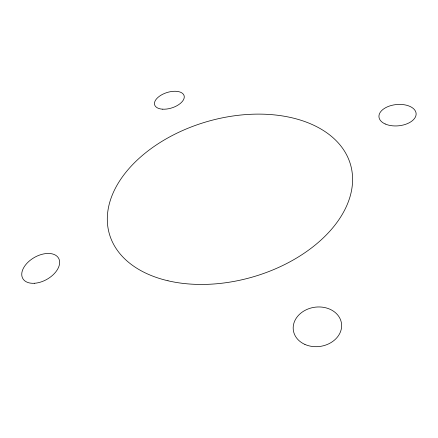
<?xml version="1.0" encoding="UTF-8"?>
<svg xmlns="http://www.w3.org/2000/svg" width="438" height="438" viewBox="0 0 438 438"><rect width="100%" height="100%" fill="white"/><g stroke="black" fill="none" stroke-linecap="round" stroke-linejoin="round"><path stroke-width="0.66" d="M304.919 344.427A24.314 19.77 -8.2 0 0 341.64 326.02A24.314 19.77 -8.2 0 0 305.675 310.033A24.314 19.77 -8.2 0 0 304.919 344.427M385.177 123.97A18.659 10.682 -5.4 0 0 415.755 116.174A18.659 10.682 -5.4 0 0 391.665 105.383A18.659 10.682 -5.4 0 0 385.177 123.97M167.984 280.78A125.46 80.964 -16 0 0 352.595 179.925A125.46 80.964 -16 0 0 169.282 137.116A125.46 80.964 -16 0 0 167.984 280.78M162.755 109.188A15.434 8.059 -17.5 0 0 184.245 96.382A15.434 8.059 -17.5 0 0 161.075 95.156A15.434 8.059 -17.5 0 0 162.755 109.188M34.273 283.282A20.581 12.609 -29.5 0 0 59.354 260.062A20.581 12.609 -29.5 0 0 28.47 261.776A20.581 12.609 -29.5 0 0 34.273 283.282"/></g></svg>
